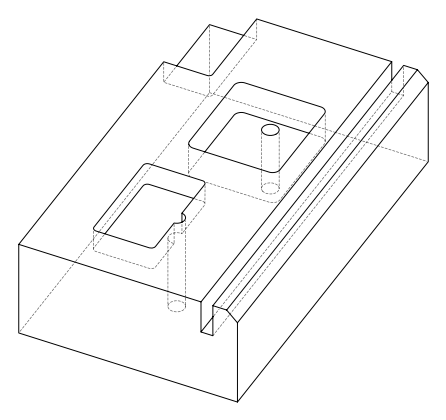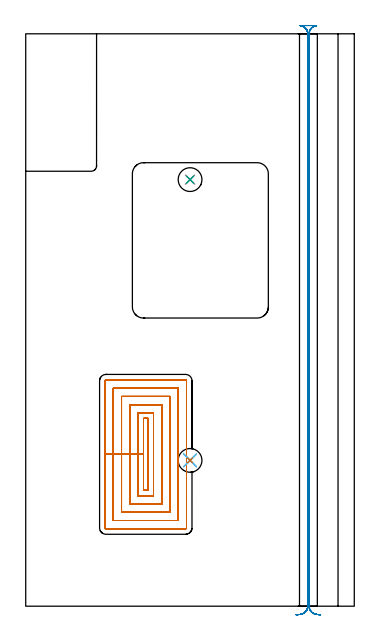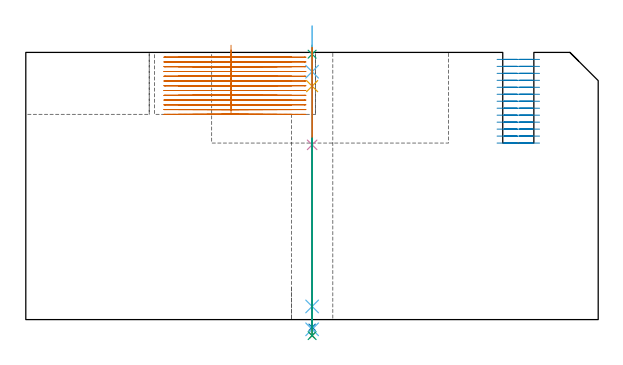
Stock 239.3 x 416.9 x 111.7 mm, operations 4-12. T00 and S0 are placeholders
(PLAN: 12 operations, 10 tool changes, 149 min)
(1 AREA_MILL | FG_CHAMFER_SURFACE | UGT0205_001 | 16.86 min | 29016 mm3)
(2 MILL_CORNER_NOTCH_RECTANGULAR | CORNER_NOTCH_RECTANGULAR | NXT0201_008 | Follow Part, ap 1.5, ae 75% | 52.11 min | 133697 mm3)
(3 MILL_RECTANGULAR_POCKET | POCKET_RECTANGULAR_STRAIGHT | NXT0201_012 | Follow Part, ap 4, ae 75% | 19.13 min | 422354 mm3)
(4 MILL_RECTANGULAR_POCKET_1 | POCKET_RECTANGULAR_STRAIGHT_1 | NXT0201_009 | Follow Part, ap 2, ae 75% | 35.79 min | 202439 mm3)
(5 MILL_RECTANGULAR_SLOT | SLOT_RECTANGULAR | NXT0201_011 | Follow Part, ap 3, ae 75% | 23.24 min | 205400 mm3)
(6 SPOT_DRILL | STEP1HOLE | NXT0321_9005460120000 | 0.03 min | 15 mm3)
(7 SPOT_DRILL_1 | STEP1HOLE_1 | NXT0321_9005460120000 | 0.04 min | 28 mm3)
(8 DRILL_BLIND_HOLE_INTO_CENTER | STEP1HOLE | NXT0301_065 | 0.07 min | 322 mm3)
(9 GUN_DRILL_THROUGH_HOLE | STEP1HOLE | UGT0307_008 | 0.62 min | 8629 mm3)
(10 DRILL_TO_ENLARGE_THROUGH_HOLE | STEP1HOLE | UGT0301_244 | 0.48 min | 13598 mm3)
(11 DRILL_THROUGH_HOLE_INTO_CENTER | STEP1HOLE_1 | NXT0301_065 | 0.33 min | 5133 mm3)
(12 DRILL_TO_ENLARGE_THROUGH_HOLE_1 | STEP1HOLE_1 | UGT0301_244 | 0.34 min | 12196 mm3)
(TOOL UGT0205_001 | Chamfer Mill 20 x 3 x 45 deg. | D20 FL50 Z2)
(TOOL NXT0201_008 | ENDMILL 6mm [2P460-0600-NA 1630] | D6 FL26 Z6)
(TOOL NXT0201_012 | ENDMILL 16mm [2P460-1600-NA 1630] | D16 FL38 Z6)
(TOOL NXT0201_009 | ENDMILL 8mm [2P460-0800-NA 1630] | D8 FL26 Z6)
(TOOL NXT0201_011 | ENDMILL 12mm [2P460-1200-NA 1630] | D12 FL38 Z6)
(TOOL NXT0321_9005460120000 | NC Spot Drill, 142deg, 12mm, Carbide, Uncoated | D12 PA142 FL30 Z2)
(TOOL NXT0301_065 | Carbide Drill 9.4mm [860.1-0940-075A1-MM 2214] | D9.4 PA140 FL98 Z2)
(TOOL UGT0307_008 | Gun Drill 11 mm | D11 PA130 FL24 Z1)
(TOOL UGT0301_244 | Twist Drill 17.3 mm | D17.3 PA118 FL130 Z2)
(OP 4 MILL_RECTANGULAR_POCKET_1)
G17 G21 G94 G90
T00 M6
G54
G17 G0 G90 X85.8 Y129.232 S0 M3
G43 Z121.7 H1
Z114.7
G94 G1 Y110.6 Z109.708 F250.
Y84.4 F500.
X89.1
Y97.664
Y136.8
X85.8
Y110.6
X81.8
Y80.4
X93.1
Y97.664
Y140.8
X81.8
Y110.6
X75.8
Y74.4
X99.1
Y97.664
Y146.8
X75.8
Y110.6
X69.8
Y68.4
X105.1
Y97.664
Y152.8
X69.8
Y110.6
X63.8
Y62.4
X111.1
Y158.8
X63.8
Y110.6
X57.8
Y57.
G3 X58.4 Y56.4 R0.6
G1 X116.5
G3 X117.1 Y57. R0.6
G1 Y164.2
G3 X116.5 Y164.8 R0.6
G1 X58.4
G3 X57.8 Y164.2 R0.6
G1 Y110.6
Y109.6
G0 X85.8 Y129.232 Z112.708
G1 Y110.6 Z107.715 F250.
Y84.4 F500.
X89.1
Y97.664
Y136.8
X85.8
Y110.6
X81.8
Y80.4
X93.1
Y97.664
Y140.8
X81.8
Y110.6
X75.8
Y74.4
X99.1
Y97.664
Y146.8
X75.8
Y110.6
X69.8
Y68.4
X105.1
Y97.664
Y152.8
X69.8
Y110.6
X63.8
Y62.4
X111.1
Y158.8
X63.8
Y110.6
X57.8
Y57.
G3 X58.4 Y56.4 R0.6
G1 X116.5
G3 X117.1 Y57. R0.6
G1 Y164.2
G3 X116.5 Y164.8 R0.6
G1 X58.4
G3 X57.8 Y164.2 R0.6
G1 Y110.6
Y109.6
G0 X85.8 Y129.232 Z110.715
G1 Y110.6 Z105.723 F250.
Y84.4 F500.
X89.1
Y97.664
Y136.8
X85.8
Y110.6
X81.8
Y80.4
X93.1
Y97.664
Y140.8
X81.8
Y110.6
X75.8
Y74.4
X99.1
Y97.664
Y146.8
X75.8
Y110.6
X69.8
Y68.4
X105.1
Y97.664
Y152.8
X69.8
Y110.6
X63.8
Y62.4
X111.1
Y158.8
X63.8
Y110.6
X57.8
Y57.
G3 X58.4 Y56.4 R0.6
G1 X116.5
G3 X117.1 Y57. R0.6
G1 Y164.2
G3 X116.5 Y164.8 R0.6
G1 X58.4
G3 X57.8 Y164.2 R0.6
G1 Y110.6
Y109.6
G0 X85.8 Y129.232 Z108.723
G1 Y110.6 Z103.731 F250.
Y84.4 F500.
X89.1
Y97.664
Y136.8
X85.8
Y110.6
X81.8
Y80.4
X93.1
Y97.664
Y140.8
X81.8
Y110.6
X75.8
Y74.4
X99.1
Y97.664
Y146.8
X75.8
Y110.6
X69.8
Y68.4
X105.1
Y97.664
Y152.8
X69.8
Y110.6
X63.8
Y62.4
X111.1
Y158.8
X63.8
Y110.6
X57.8
Y57.
G3 X58.4 Y56.4 R0.6
G1 X116.5
G3 X117.1 Y57. R0.6
G1 Y164.2
G3 X116.5 Y164.8 R0.6
G1 X58.4
G3 X57.8 Y164.2 R0.6
G1 Y110.6
Y109.6
G0 X85.8 Y129.232 Z106.731
G1 Y110.6 Z101.738 F250.
Y84.4 F500.
X89.1
Y97.664
Y136.8
X85.8
Y110.6
X81.8
Y80.4
X93.1
Y97.664
Y140.8
X81.8
Y110.6
X75.8
Y74.4
X99.1
Y97.664
Y146.8
X75.8
Y110.6
X69.8
Y68.4
X105.1
Y97.664
Y152.8
X69.8
Y110.6
X63.8
Y62.4
X111.1
Y158.8
X63.8
Y110.6
X57.8
Y57.
G3 X58.4 Y56.4 R0.6
G1 X116.5
G3 X117.1 Y57. R0.6
G1 Y164.2
G3 X116.5 Y164.8 R0.6
G1 X58.4
G3 X57.8 Y164.2 R0.6
G1 Y110.6
Y109.6
G0 X85.8 Y129.232 Z104.738
G1 Y110.6 Z99.746 F250.
Y84.4 F500.
X89.1
Y97.664
Y136.8
X85.8
Y110.6
X81.8
Y80.4
X93.1
Y97.664
Y140.8
X81.8
Y110.6
X75.8
Y74.4
X99.1
Y97.664
Y146.8
X75.8
Y110.6
X69.8
Y68.4
X105.1
Y97.664
Y152.8
X69.8
Y110.6
X63.8
Y62.4
X111.1
Y158.8
X63.8
Y110.6
X57.8
Y57.
G3 X58.4 Y56.4 R0.6
G1 X116.5
G3 X117.1 Y57. R0.6
G1 Y164.2
G3 X116.5 Y164.8 R0.6
G1 X58.4
G3 X57.8 Y164.2 R0.6
G1 Y110.6
Y109.6
G0 X85.8 Y129.232 Z102.746
G1 Y110.6 Z97.754 F250.
Y84.4 F500.
X89.1
Y97.664
Y136.8
X85.8
Y110.6
X81.8
Y80.4
X93.1
Y97.664
Y140.8
X81.8
Y110.6
X75.8
Y74.4
X99.1
Y97.664
Y146.8
X75.8
Y110.6
X69.8
Y68.4
X105.1
Y97.664
Y152.8
X69.8
Y110.6
X63.8
Y62.4
X111.1
Y158.8
X63.8
Y110.6
X57.8
Y57.
G3 X58.4 Y56.4 R0.6
G1 X116.5
G3 X117.1 Y57. R0.6
G1 Y164.2
G3 X116.5 Y164.8 R0.6
G1 X58.4
G3 X57.8 Y164.2 R0.6
G1 Y110.6
Y109.6
G0 X85.8 Y129.232 Z100.754
G1 Y110.6 Z95.761 F250.
Y84.4 F500.
X89.1
Y97.664
Y136.8
X85.8
Y110.6
X81.8
Y80.4
X93.1
Y97.664
Y140.8
X81.8
Y110.6
X75.8
Y74.4
X99.1
Y97.664
Y146.8
X75.8
Y110.6
X69.8
Y68.4
X105.1
Y97.664
Y152.8
X69.8
Y110.6
X63.8
Y62.4
X111.1
Y158.8
X63.8
Y110.6
X57.8
Y57.
G3 X58.4 Y56.4 R0.6
G1 X116.5
G3 X117.1 Y57. R0.6
G1 Y164.2
G3 X116.5 Y164.8 R0.6
G1 X58.4
G3 X57.8 Y164.2 R0.6
G1 Y110.6
Y109.6
G0 X85.8 Y129.232 Z98.761
G1 Y110.6 Z93.769 F250.
Y84.4 F500.
X89.1
Y97.664
Y136.8
X85.8
Y110.6
X81.8
Y80.4
X93.1
Y97.664
Y140.8
X81.8
Y110.6
X75.8
Y74.4
X99.1
Y97.664
Y146.8
X75.8
Y110.6
X69.8
Y68.4
X105.1
Y97.664
Y152.8
X69.8
Y110.6
X63.8
Y62.4
X111.1
Y158.8
X63.8
Y110.6
X57.8
Y57.
G3 X58.4 Y56.4 R0.6
G1 X116.5
G3 X117.1 Y57. R0.6
G1 Y164.2
G3 X116.5 Y164.8 R0.6
G1 X58.4
G3 X57.8 Y164.2 R0.6
G1 Y110.6
Y109.6
G0 X85.8 Y129.232 Z96.769
G1 Y110.6 Z91.777 F250.
Y84.4 F500.
X89.1
Y97.664
Y136.8
X85.8
Y110.6
X81.8
Y80.4
X93.1
Y97.664
Y140.8
X81.8
Y110.6
X75.8
Y74.4
X99.1
Y97.664
Y146.8
X75.8
Y110.6
X69.8
Y68.4
X105.1
Y97.664
Y152.8
X69.8
Y110.6
X63.8
Y62.4
X111.1
Y158.8
X63.8
Y110.6
X57.8
Y57.
G3 X58.4 Y56.4 R0.6
G1 X116.5
G3 X117.1 Y57. R0.6
G1 Y164.2
G3 X116.5 Y164.8 R0.6
G1 X58.4
G3 X57.8 Y164.2 R0.6
G1 Y110.6
Y109.6
G0 X85.8 Y129.232 Z94.777
G1 Y110.6 Z89.785 F250.
Y84.4 F500.
X89.1
Y97.664
Y136.8
X85.8
Y110.6
X81.8
Y80.4
X93.1
Y97.664
Y140.8
X81.8
Y110.6
X75.8
Y74.4
X99.1
Y97.664
Y146.8
X75.8
Y110.6
X69.8
Y68.4
X105.1
Y97.664
Y152.8
X69.8
Y110.6
X63.8
Y62.4
X111.1
Y158.8
X63.8
Y110.6
X57.8
Y57.
G3 X58.4 Y56.4 R0.6
G1 X116.5
G3 X117.1 Y57. R0.6
G1 Y164.2
G3 X116.5 Y164.8 R0.6
G1 X58.4
G3 X57.8 Y164.2 R0.6
G1 Y110.6
Y109.6
G0 X85.8 Y129.232 Z92.785
G1 Y110.6 Z87.792 F250.
Y84.4 F500.
X89.1
Y97.664
Y136.8
X85.8
Y110.6
X81.8
Y80.4
X93.1
Y97.664
Y140.8
X81.8
Y110.6
X75.8
Y74.4
X99.1
Y97.664
Y146.8
X75.8
Y110.6
X69.8
Y68.4
X105.1
Y97.664
Y152.8
X69.8
Y110.6
X63.8
Y62.4
X111.1
Y158.8
X63.8
Y110.6
X57.8
Y57.
G3 X58.4 Y56.4 R0.6
G1 X116.5
G3 X117.1 Y57. R0.6
G1 Y164.2
G3 X116.5 Y164.8 R0.6
G1 X58.4
G3 X57.8 Y164.2 R0.6
G1 Y110.6
Y109.6
G0 X85.8 Y129.232 Z90.792
G1 Y110.6 Z85.8 F250.
Y84.4 F500.
X89.1
Y97.664
Y136.8
X85.8
Y110.6
X81.8
Y80.4
X93.1
Y97.664
Y140.8
X81.8
Y110.6
X75.8
Y74.4
X99.1
Y97.664
Y146.8
X75.8
Y110.6
X69.8
Y68.4
X105.1
Y97.664
Y152.8
X69.8
Y110.6
X63.8
Y62.4
X111.1
Y158.8
X63.8
Y110.6
X57.8
Y57.
G3 X58.4 Y56.4 R0.6
G1 X116.5
G3 X117.1 Y57. R0.6
G1 Y164.2
G3 X116.5 Y164.8 R0.6
G1 X58.4
G3 X57.8 Y164.2 R0.6
G1 Y110.6
Y109.6
G0 Z121.7
M5
M2
(OP 5 MILL_RECTANGULAR_SLOT)
G17 G21 G94 G90
T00 M6
G54
G17 G0 G90 X214.786 Y-6.27 S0 M3
G43 Z121.7 H1
Z108.785
G94 G1 X211.801 Y-5.97 F250.
G2 X206.4 Y0. R6. F500.
G1 Y416.9
G2 X211.801 Y422.87 R6.
G1 Y422.9
X199.999
Y422.87
G2 X205.4 Y416.9 R6.
G1 Y0.
G2 X199.999 Y-5.97 R6.
G1 X197.014 Y-6.27 F250.
G0 X214.786 Z105.869
G1 X211.801 Y-5.97
G2 X206.4 Y0. R6. F500.
G1 Y416.9
G2 X211.801 Y422.87 R6.
G1 Y422.9
X199.999
Y422.87
G2 X205.4 Y416.9 R6.
G1 Y0.
G2 X199.999 Y-5.97 R6.
G1 X197.014 Y-6.27 F250.
G0 X214.786 Z102.954
G1 X211.801 Y-5.97
G2 X206.4 Y0. R6. F500.
G1 Y416.9
G2 X211.801 Y422.87 R6.
G1 Y422.9
X199.999
Y422.87
G2 X205.4 Y416.9 R6.
G1 Y0.
G2 X199.999 Y-5.97 R6.
G1 X197.014 Y-6.27 F250.
G0 X214.786 Z100.038
G1 X211.801 Y-5.97
G2 X206.4 Y0. R6. F500.
G1 Y416.9
G2 X211.801 Y422.87 R6.
G1 Y422.9
X199.999
Y422.87
G2 X205.4 Y416.9 R6.
G1 Y0.
G2 X199.999 Y-5.97 R6.
G1 X197.014 Y-6.27 F250.
G0 X214.786 Z97.123
G1 X211.801 Y-5.97
G2 X206.4 Y0. R6. F500.
G1 Y416.9
G2 X211.801 Y422.87 R6.
G1 Y422.9
X199.999
Y422.87
G2 X205.4 Y416.9 R6.
G1 Y0.
G2 X199.999 Y-5.97 R6.
G1 X197.014 Y-6.27 F250.
G0 X214.786 Z94.208
G1 X211.801 Y-5.97
G2 X206.4 Y0. R6. F500.
G1 Y416.9
G2 X211.801 Y422.87 R6.
G1 Y422.9
X199.999
Y422.87
G2 X205.4 Y416.9 R6.
G1 Y0.
G2 X199.999 Y-5.97 R6.
G1 X197.014 Y-6.27 F250.
G0 X214.786 Z91.292
G1 X211.801 Y-5.97
G2 X206.4 Y0. R6. F500.
G1 Y416.9
G2 X211.801 Y422.87 R6.
G1 Y422.9
X199.999
Y422.87
G2 X205.4 Y416.9 R6.
G1 Y0.
G2 X199.999 Y-5.97 R6.
G1 X197.014 Y-6.27 F250.
G0 X214.786 Z88.377
G1 X211.801 Y-5.97
G2 X206.4 Y0. R6. F500.
G1 Y416.9
G2 X211.801 Y422.87 R6.
G1 Y422.9
X199.999
Y422.87
G2 X205.4 Y416.9 R6.
G1 Y0.
G2 X199.999 Y-5.97 R6.
G1 X197.014 Y-6.27 F250.
G0 X214.786 Z85.462
G1 X211.801 Y-5.97
G2 X206.4 Y0. R6. F500.
G1 Y416.9
G2 X211.801 Y422.87 R6.
G1 Y422.9
X199.999
Y422.87
G2 X205.4 Y416.9 R6.
G1 Y0.
G2 X199.999 Y-5.97 R6.
G1 X197.014 Y-6.27 F250.
G0 X214.786 Z82.546
G1 X211.801 Y-5.97
G2 X206.4 Y0. R6. F500.
G1 Y416.9
G2 X211.801 Y422.87 R6.
G1 Y422.9
X199.999
Y422.87
G2 X205.4 Y416.9 R6.
G1 Y0.
G2 X199.999 Y-5.97 R6.
G1 X197.014 Y-6.27 F250.
G0 X214.786 Z79.631
G1 X211.801 Y-5.97
G2 X206.4 Y0. R6. F500.
G1 Y416.9
G2 X211.801 Y422.87 R6.
G1 Y422.9
X199.999
Y422.87
G2 X205.4 Y416.9 R6.
G1 Y0.
G2 X199.999 Y-5.97 R6.
G1 X197.014 Y-6.27 F250.
G0 X214.786 Z76.715
G1 X211.801 Y-5.97
G2 X206.4 Y0. R6. F500.
G1 Y416.9
G2 X211.801 Y422.87 R6.
G1 Y422.9
X199.999
Y422.87
G2 X205.4 Y416.9 R6.
G1 Y0.
G2 X199.999 Y-5.97 R6.
G1 X197.014 Y-6.27 F250.
G0 X214.786 Z73.8
G1 X211.801 Y-5.97
G2 X206.4 Y0. R6. F500.
G1 Y416.9
G2 X211.801 Y422.87 R6.
G1 Y422.9
X199.999
Y422.87
G2 X205.4 Y416.9 R6.
G1 Y0.
G2 X199.999 Y-5.97 R6.
G1 X197.014 Y-6.27 F250.
G0 Z121.7
M5
M2
(OP 6 SPOT_DRILL)
G17 G21 G94 G90
T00 M6
G54
G17 G0 G90 X119.7 Y106.2 S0 M3
G43 Z121.7 H0
G94 G81 G98 Z110.955 F250. R114.7
G80
M5
M2
(OP 7 SPOT_DRILL_1)
G17 G21 G94 G90
T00 M6
G54
G17 G0 G90 X119.7 Y310.7 S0 M3
G43 Z121.7 H0
G94 G81 G98 Z73.055 F250. R76.8
G80
M5
M2
(OP 8 DRILL_BLIND_HOLE_INTO_CENTER)
G17 G21 G94 G90
T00 M6
G54
G17 G0 G90 X119.7 Y106.2 S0 M3
G43 Z121.7 H1
G94 G81 G98 Z97.6 F250. R113.7
G80
M5
M2
(OP 9 GUN_DRILL_THROUGH_HOLE)
G17 G21 G94 G90
T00 M6
G54
G17 G0 G90 X119.7 Y106.2 M8
G43 Z122.729 H0
S716 M3
G94 G1 Z103.635 F125. M26
G4 X.084
Z5.5 F250.
G4 X.084
Z-4.065 F125.
G4 X.084
M5
M9
G0 Z122.729
M2
(OP 10 DRILL_TO_ENLARGE_THROUGH_HOLE)
G17 G21 G94 G90
T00 M6
G54
G17 G0 G90 X119.7 Y106.2 S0 M3
G43 Z121.7 H0
G94 G73 G98 Z-6.697 F250. Q16.914 R113.7
G80
M5
M2
(OP 11 DRILL_THROUGH_HOLE_INTO_CENTER)
G17 G21 G94 G90
T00 M6
G54
G17 G0 G90 X119.7 Y310.7 S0 M3
G43 Z121.7 H1
G94 G73 G98 Z-3.211 F250. Q8.557 R75.8
G80
M5
M2
(OP 12 DRILL_TO_ENLARGE_THROUGH_HOLE_1)
G17 G21 G94 G90
T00 M6
G54
G17 G0 G90 X119.7 Y310.7 S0 M3
G43 Z121.7 H0
G94 G73 G98 Z-6.697 F250. Q16.099 R75.8
G80
M5
M2
